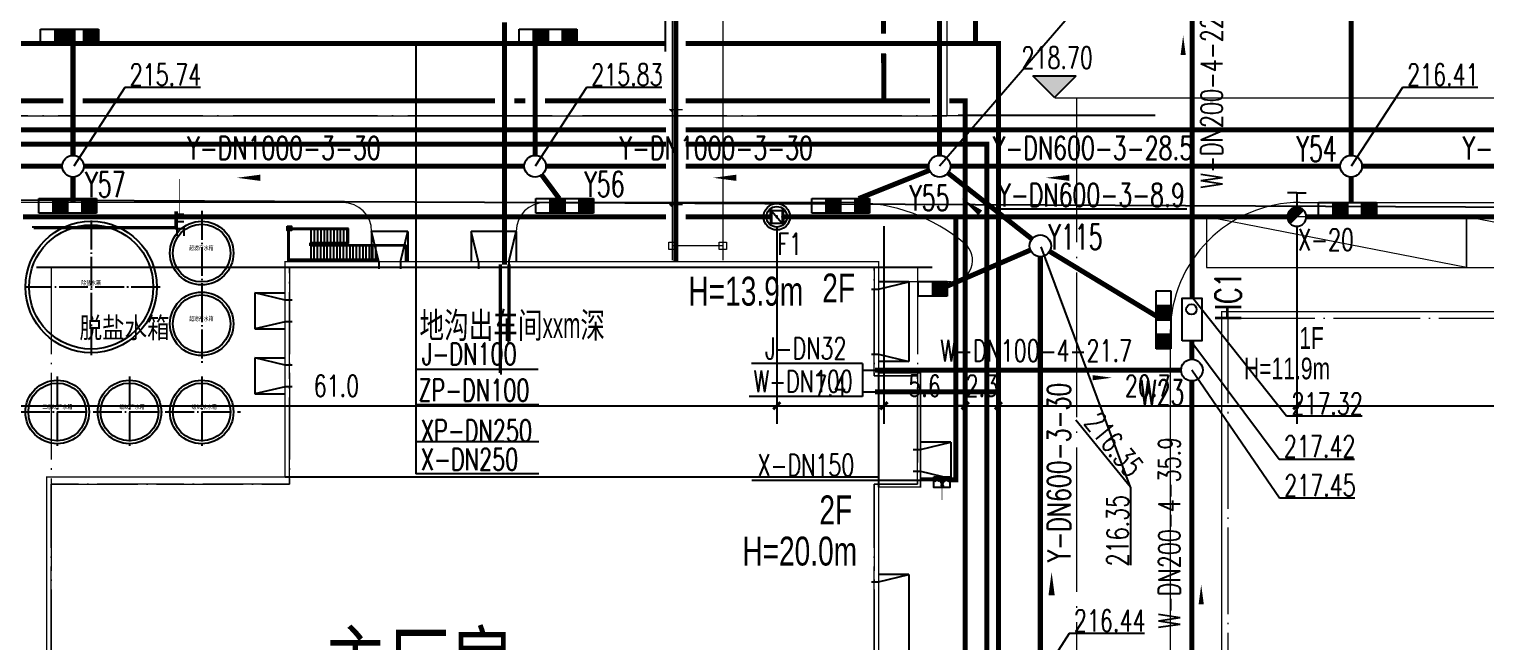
# Model space of a CAD drawing. Header units: metres. Extents: x 497246 to 997717, y 2998582 to 5998198.
# Drawn here: x 497741.4 to 497842.3, y 2999029.9 to 2999072.3 of the extents above; entities that cross this region are included whole.
import ezdxf
from ezdxf.enums import TextEntityAlignment as Align

# ---------------------------------------------------------------- set-up
doc = ezdxf.new("R2010")
doc.units = ezdxf.units.M
doc.header["$LTSCALE"] = 1000
for name, pattern in [('CENTER', [2, 1.25, -0.25, 0.25, -0.25]), ('DASH', [0.35, 0.25, -0.1]), ('DOTE', [2.42, 2, -0.2, 0.02, -0.2])]:
    doc.linetypes.add(name, pattern=pattern)
doc.layers.get('0').update_dxf_attribs({"linetype": 'CONTINUOUS'})
doc.layers.get('Defpoints').update_dxf_attribs({"linetype": 'CONTINUOUS'})
for name, color, linetype in [('0000beijing', 252, 'CONTINUOUS'), ('DIM_ELEV', 3, 'CONTINUOUS'), ('DOTE', 1, 'CENTER'), ('EQUIP_消火栓', 7, 'CONTINUOUS'), ('HRAIL', 5, 'CONTINUOUS'), ('PIPE-喷淋', 6, 'CONTINUOUS'), ('PIPE-废水', 31, 'CONTINUOUS'), ('PIPE-污水', 2, 'CONTINUOUS'), ('PIPE-消防', 1, 'CONTINUOUS'), ('PIPE-给水', 3, 'CONTINUOUS'), ('PIPE-雨水', 4, 'CONTINUOUS'), ('PUB_TEXT', 7, 'CONTINUOUS'), ('STAIR', 2, 'CONTINUOUS'), ('TEXT_污水', 7, 'CONTINUOUS'), ('TEXT_雨水', 7, 'CONTINUOUS'), ('TWT_DIM', 3, 'CONTINUOUS'), ('TWT_雨水口', 4, 'CONTINUOUS'), ('VALVE_喷淋', 7, 'CONTINUOUS'), ('VALVE_消防', 40, 'CONTINUOUS'), ('WELL_污水', 2, 'CONTINUOUS'), ('WELL_雨水', 4, 'CONTINUOUS'), ('建筑', 7, 'CONTINUOUS'), ('建筑底图', 8, 'CONTINUOUS'), ('建筑门坡散水', 9, 'CONTINUOUS'), ('挡墙护坡', 5, 'CONTINUOUS'), ('文字', 255, 'CONTINUOUS'), ('污水标注', 211, 'CONTINUOUS'), ('污水沟', 30, 'CONTINUOUS'), ('给排水', 3, 'CONTINUOUS'), ('雨水标注', 100, 'CONTINUOUS')]:
    doc.layers.add(name, color=color, linetype=linetype)
for name, color, linetype, lineweight in [('1_RO_规划停车位', 35, 'CONTINUOUS', 13), ('桁架-管廊', 6, 'CONTINUOUS', 0), ('道路', 4, 'CONTINUOUS', 15), ('道路中线', 1, 'DOTE', 13)]:
    doc.layers.add(name, color=color, linetype=linetype, lineweight=lineweight)
doc.layers.add('建筑轴线', color=1, linetype='DOTE', lineweight=15, plot=False)
doc.styles.add('-宋体', font='SimSun.ttf', dxfattribs={"width": 0.8})
doc.styles.add('-黑体', font='simhei.ttf', dxfattribs={"width": 0.8})
doc.styles.add('_TCH_DIM', font='SIMPLEX', dxfattribs={"bigfont": 'GBCBIG'})
doc.styles.add('_TCH_DIM_T3', font='SIMPLEX', dxfattribs={"width": 0.705882, "bigfont": 'GBCBIG'})
doc.styles.add('_TWT_WELL', font='SIMPLEX', dxfattribs={"width": 0.8, "height": 3.5, "bigfont": 'HZTXT'})
doc.styles.add('CLWD', font='ARIALN.TTF')
doc.styles.add('HZTXT', font='txt', dxfattribs={"width": 0.7, "bigfont": 'HZTXT'})
doc.styles.get("Standard").update_dxf_attribs({"font": 'rs.shx', "bigfont": 'hztxt.shx'})
doc.styles.add('TG_LINETYPE', font='SIMPLEX', dxfattribs={"width": 0.8, "height": 3, "bigfont": 'HZTXT'})
doc.styles.add('亨利项目总图布置_2022_8_8_t3--03$0$亨利项目总图布置_2022_8_8_t3--02$0$CEC', font='ARIALN.TTF')
doc.linetypes.add('TG_F', pattern='A,2,-0.3,["F",TG_LINETYPE,S=0.1,R=0,X=-0.23,Y=-0.15],0', length=2.3)
doc.linetypes.add('TG_J', pattern='A,2,-0.3,["J",TG_LINETYPE,S=0.1,R=0,X=-0.23,Y=-0.15],0', length=2.3)
doc.linetypes.add('TG_S', pattern='A,2,-0.6,["S",TG_LINETYPE,S=0.1,R=0,X=-0.52,Y=-0.15],0', length=2.6)
doc.linetypes.add('TG_W', pattern='A,2,-0.3,["W",TG_LINETYPE,S=0.1,R=0,X=-0.23,Y=-0.15],0', length=2.3)
doc.linetypes.add('TG_X', pattern='A,3,-0.3,["X",TG_LINETYPE,S=0.1,R=0,X=-0.23,Y=-0.15],0', length=3.3)
doc.linetypes.add('TG_XP', pattern='A,3,-0.6,["XP",TG_LINETYPE,S=0.1,R=0,X=-0.6,Y=-0.2],0', length=3.6)
doc.linetypes.add('TG_Y', pattern='A,2,-0.3,["Y",TG_LINETYPE,S=0.1,R=0,X=-0.23,Y=-0.15],0', length=2.3)
doc.linetypes.add('TG_ZP', pattern='A,3,-0.6,["ZP",TG_LINETYPE,S=0.1,R=0,X=-0.6,Y=-0.2],0', length=3.6)
doc.dimstyles.new('_TWT_ARCH&&1', dxfattribs={"dimtxt": 1.4875, "dimasz": 0.5, "dimexe": 1.25, "dimexo": 1.5, "dimgap": 0.63125, "dimtad": 1, "dimdec": 1, "dimzin": 0, "dimdsep": 46, "dimtxsty": '_TCH_DIM_T3', "dimblk": 'ARCHTICK', "dimcen": 0.09, "dimclrt": 7, "dimazin": 2, "dimtfac": 1, "dimtdec": 1, "dimtix": 1, "dimtmove": 2, "dimatfit": 3, "dimfxl": 1, "dimtolj": 1, "dimtzin": 0, "dimarcsym": 0})

# ---------------------------------------------------------------- blocks, each defined once
blk = doc.blocks.new('$VALVE$00000296')
for points in [[(-125, 72), (-125, -72), (125, 72), (125, -72), (-125, 72)], [(0, 60), (0, -64)]]:
    blk.add_lwpolyline(points)
for p in [(-125, 0), (125, 0)]:
    blk.add_point(p)
blk = doc.blocks.new('A$C0ED63AC3')
for centre, radius in [((-53150, -2350), 4550), ((-45500, 0), 2200), ((-53150, -2350), 4300), ((-45500, 0), 2000), ((-45500, -4900), 2200), ((-45500, -4900), 2000), ((-55500, -11000), 2200), ((-55500, -11000), 2000), ((-50500, -11000), 2200), ((-50500, -11000), 2000), ((-45500, -11000), 2200), ((-45500, -11000), 2000)]:
    blk.add_circle(centre, radius)
at = {"layer": 'DOTE', "linetype": 'DOTE'}
for p, q in [((-53150, 2250), (-53150, -7066)), ((-45500, 2916), (-45500, -2659)), ((-48372, -2350), (-57761, -2350)), ((-45500, -2790), (-45500, -7759)), ((-55500, -8540), (-55500, -13509)), ((-50500, -8540), (-50500, -13509)), ((-45500, -8540), (-45500, -13509)), ((-58019, -11000), (-52822, -11000)), ((-53019, -11000), (-47822, -11000)), ((-48019, -11000), (-42822, -11000))]:
    blk.add_line(p, q, dxfattribs=at)
at = {"layer": 'HRAIL', "color": 0, "ltscale": 100, "style": '-宋体', "width": 0.8}
for s, p in [('超滤产水箱', (-46367, 205)), ('除盐水箱', (-53831, -2208)), ('超滤产水箱', (-46367, -4695)), ('二级RO产水箱', (-56533, -10795)), ('一级RO产水箱', (-51533, -10795)), ('一级RO浓水箱', (-46533, -10795))]:
    blk.add_text(s, height=300, dxfattribs=at).set_placement(p)
blk = doc.blocks.new('$VALVE$00000316')
for p, q in [((-125, 72), (125, -72)), ((-125, 72), (-125, -72)), ((-125, 72), (125, 72)), ((125, 72), (125, -72)), ((-125, -72), (125, -72))]:
    blk.add_line(p, q)
at = {"const_width": 21.1}
blk.add_lwpolyline([(-11, 0, 1), (11, 0, 1)], format="xyb", close=True, dxfattribs=at)
for p in [(-125, 0), (125, 0)]:
    blk.add_point(p)
at = {"color": 7, "flags": 9}
for tag in ['XSIZE', 'YSIZE']:
    blk.add_attdef(tag, (0, 0), '', height=0.5, dxfattribs=at)
blk = doc.blocks.new('_ArchTick')
at = {"color": 0, "linetype": 'ByBlock', "const_width": 0.4}
blk.add_lwpolyline([(-0.5, -0.5), (0.5, 0.5)], dxfattribs=at)
blk = doc.blocks.new('*D454')
at = {"layer": 'Defpoints', "color": 0, "transparency": 16777216}
for p in [(497829.17, 2999060.2), (497903.17, 2999060.2), (497903.17, 2999046.26)]:
    blk.add_point(p, dxfattribs=at)
at = {"layer": 'TWT_DIM', "color": 0, "lineweight": -2, "transparency": 16777216}
for p, q in [((497829.17, 2999058.7), (497829.17, 2999045.01)), ((497903.17, 2999058.7), (497903.17, 2999045.01)), ((497829.17, 2999046.26), (497903.17, 2999046.26))]:
    blk.add_line(p, q, dxfattribs=at)
at = {"layer": 'TWT_DIM', "color": 0, "lineweight": -2, "transparency": 16777216, "xscale": 0.5, "yscale": 0.5, "zscale": 0.5, "rotation": 180}
blk.add_blockref('_ArchTick', (497829.17, 2999046.26), dxfattribs=at)
at = {"layer": 'TWT_DIM', "color": 0, "lineweight": -2, "transparency": 16777216, "xscale": 0.5, "yscale": 0.5, "zscale": 0.5}
blk.add_blockref('_ArchTick', (497903.17, 2999046.26), dxfattribs=at)
at = {"layer": 'TWT_DIM', "color": 7, "transparency": 16777216, "insert": (497866.17, 2999047.64), "char_height": 1.488, "attachment_point": 5, "style": '_TCH_DIM_T3'}
blk.add_mtext('\\A1;74.0', dxfattribs=at)
blk = doc.blocks.new('*D455')
at = {"layer": 'Defpoints', "color": 0, "transparency": 16777216}
for p in [(497808.51, 2999060.2), (497829.17, 2999060.2), (497829.17, 2999046.26)]:
    blk.add_point(p, dxfattribs=at)
at = {"layer": 'TWT_DIM', "color": 0, "lineweight": -2, "transparency": 16777216}
for p, q in [((497808.51, 2999058.7), (497808.51, 2999045.01)), ((497829.17, 2999058.7), (497829.17, 2999045.01)), ((497808.51, 2999046.26), (497829.17, 2999046.26))]:
    blk.add_line(p, q, dxfattribs=at)
at = {"layer": 'TWT_DIM', "color": 0, "lineweight": -2, "transparency": 16777216, "xscale": 0.5, "yscale": 0.5, "zscale": 0.5, "rotation": 180}
blk.add_blockref('_ArchTick', (497808.51, 2999046.26), dxfattribs=at)
at = {"layer": 'TWT_DIM', "color": 0, "lineweight": -2, "transparency": 16777216, "xscale": 0.5, "yscale": 0.5, "zscale": 0.5}
blk.add_blockref('_ArchTick', (497829.17, 2999046.26), dxfattribs=at)
at = {"layer": 'TWT_DIM', "color": 7, "transparency": 16777216, "insert": (497818.84, 2999047.64), "char_height": 1.488, "attachment_point": 5, "style": '_TCH_DIM_T3'}
blk.add_mtext('\\A1;20.7', dxfattribs=at)
blk = doc.blocks.new('*D456')
at = {"layer": 'Defpoints', "color": 0, "transparency": 16777216}
for p in [(497806.21, 2999060.2), (497808.51, 2999060.2), (497808.51, 2999046.26)]:
    blk.add_point(p, dxfattribs=at)
at = {"layer": 'TWT_DIM', "color": 0, "lineweight": -2, "transparency": 16777216}
for p, q in [((497806.21, 2999058.7), (497806.21, 2999045.01)), ((497808.51, 2999058.7), (497808.51, 2999045.01)), ((497806.21, 2999046.26), (497805.71, 2999046.26)), ((497806.21, 2999046.26), (497808.51, 2999046.26)), ((497808.51, 2999046.26), (497809.01, 2999046.26))]:
    blk.add_line(p, q, dxfattribs=at)
at = {"layer": 'TWT_DIM', "color": 0, "lineweight": -2, "transparency": 16777216, "xscale": 0.5, "yscale": 0.5, "zscale": 0.5}
blk.add_blockref('_ArchTick', (497806.21, 2999046.26), dxfattribs=at)
at = {"layer": 'TWT_DIM', "color": 0, "lineweight": -2, "transparency": 16777216, "xscale": 0.5, "yscale": 0.5, "zscale": 0.5, "rotation": 180}
blk.add_blockref('_ArchTick', (497808.51, 2999046.26), dxfattribs=at)
at = {"layer": 'TWT_DIM', "color": 7, "transparency": 16777216, "insert": (497807.36, 2999047.64), "char_height": 1.488, "attachment_point": 5, "style": '_TCH_DIM_T3'}
blk.add_mtext('\\A1;2.3', dxfattribs=at)
blk = doc.blocks.new('*D457')
at = {"layer": 'Defpoints', "color": 0, "transparency": 16777216}
for p in [(497800.58, 2999060.2), (497806.21, 2999060.2), (497806.21, 2999046.26)]:
    blk.add_point(p, dxfattribs=at)
at = {"layer": 'TWT_DIM', "color": 0, "lineweight": -2, "transparency": 16777216}
for p, q in [((497800.58, 2999058.7), (497800.58, 2999045.01)), ((497806.21, 2999058.7), (497806.21, 2999045.01)), ((497800.58, 2999046.26), (497806.21, 2999046.26))]:
    blk.add_line(p, q, dxfattribs=at)
at = {"layer": 'TWT_DIM', "color": 0, "lineweight": -2, "transparency": 16777216, "xscale": 0.5, "yscale": 0.5, "zscale": 0.5, "rotation": 180}
blk.add_blockref('_ArchTick', (497800.58, 2999046.26), dxfattribs=at)
at = {"layer": 'TWT_DIM', "color": 0, "lineweight": -2, "transparency": 16777216, "xscale": 0.5, "yscale": 0.5, "zscale": 0.5}
blk.add_blockref('_ArchTick', (497806.21, 2999046.26), dxfattribs=at)
at = {"layer": 'TWT_DIM', "color": 7, "transparency": 16777216, "insert": (497803.4, 2999047.64), "char_height": 1.488, "attachment_point": 5, "style": '_TCH_DIM_T3'}
blk.add_mtext('\\A1;5.6', dxfattribs=at)
blk = doc.blocks.new('*D458')
at = {"layer": 'Defpoints', "color": 0, "transparency": 16777216}
for p in [(497793.16, 2999060.2), (497800.58, 2999060.2), (497800.58, 2999046.26)]:
    blk.add_point(p, dxfattribs=at)
at = {"layer": 'TWT_DIM', "color": 0, "lineweight": -2, "transparency": 16777216}
for p, q in [((497793.16, 2999058.7), (497793.16, 2999045.01)), ((497800.58, 2999058.7), (497800.58, 2999045.01)), ((497793.16, 2999046.26), (497800.58, 2999046.26))]:
    blk.add_line(p, q, dxfattribs=at)
at = {"layer": 'TWT_DIM', "color": 0, "lineweight": -2, "transparency": 16777216, "xscale": 0.5, "yscale": 0.5, "zscale": 0.5, "rotation": 180}
blk.add_blockref('_ArchTick', (497793.16, 2999046.26), dxfattribs=at)
at = {"layer": 'TWT_DIM', "color": 0, "lineweight": -2, "transparency": 16777216, "xscale": 0.5, "yscale": 0.5, "zscale": 0.5}
blk.add_blockref('_ArchTick', (497800.58, 2999046.26), dxfattribs=at)
at = {"layer": 'TWT_DIM', "color": 7, "transparency": 16777216, "insert": (497796.87, 2999047.64), "char_height": 1.488, "attachment_point": 5, "style": '_TCH_DIM_T3'}
blk.add_mtext('\\A1;7.4', dxfattribs=at)
blk = doc.blocks.new('*D459')
at = {"layer": 'Defpoints', "color": 0, "transparency": 16777216}
for p in [(497732.17, 2999060.2), (497793.16, 2999060.2), (497793.16, 2999046.26)]:
    blk.add_point(p, dxfattribs=at)
at = {"layer": 'TWT_DIM', "color": 0, "lineweight": -2, "transparency": 16777216}
for p, q in [((497732.17, 2999058.7), (497732.17, 2999045.01)), ((497793.16, 2999058.7), (497793.16, 2999045.01)), ((497732.17, 2999046.26), (497793.16, 2999046.26))]:
    blk.add_line(p, q, dxfattribs=at)
at = {"layer": 'TWT_DIM', "color": 0, "lineweight": -2, "transparency": 16777216, "xscale": 0.5, "yscale": 0.5, "zscale": 0.5, "rotation": 180}
blk.add_blockref('_ArchTick', (497732.17, 2999046.26), dxfattribs=at)
at = {"layer": 'TWT_DIM', "color": 0, "lineweight": -2, "transparency": 16777216, "xscale": 0.5, "yscale": 0.5, "zscale": 0.5}
blk.add_blockref('_ArchTick', (497793.16, 2999046.26), dxfattribs=at)
at = {"layer": 'TWT_DIM', "color": 7, "transparency": 16777216, "insert": (497762.67, 2999047.64), "char_height": 1.488, "attachment_point": 5, "style": '_TCH_DIM_T3'}
blk.add_mtext('\\A1;61.0', dxfattribs=at)
blk = doc.blocks.new('$TwtSys$00000187')
blk.add_circle((0, 0), 0.5)
blk = doc.blocks.new('$TwtSys$00000385')
for p, q in [((0, 331), (-130, 331)), ((0, 331), (0, 131)), ((0, 331), (130, 331)), ((92, 92), (-92, -92))]:
    blk.add_line(p, q)
for start, end in [(135, 315), (315, 135)]:
    blk.add_arc((0, 0), 131, start, end)
at = {"color": 0}
for points in [[(-34, 127), (-127, 34), (34, 127), (-127, -34)], [(-93, 93), (-93, 93), (-34, 127), (-127, 34)], [(34, 127), (-127, -34), (93, 93), (-93, -93)]]:
    blk.add_solid(points, dxfattribs=at)
blk = doc.blocks.new('$TwtSys$00000425')
for p, q in [((-1000, -250), (-1000, 250)), ((-1000, 250), (0, 250)), ((-500, -250), (-500, 250)), ((0, 250), (1000, 250)), ((0, 250), (0, -250)), ((0, -250), (0, 250)), ((500, -250), (500, 250)), ((1000, 250), (1000, -250)), ((0, -250), (-1000, -250)), ((1000, -250), (0, -250))]:
    blk.add_line(p, q)
for points in [[(-500, 250), (0, 250), (-500, -250), (0, -250)], [(500, 250), (1000, 250), (500, -250), (1000, -250)]]:
    blk.add_solid(points)
blk = doc.blocks.new('$TwtSys$00000424')
for p, q in [((-500, 250), (500, 250)), ((-500, -250), (-500, 250)), ((0, -250), (0, 250)), ((500, 250), (500, -250)), ((500, -250), (-500, -250))]:
    blk.add_line(p, q)
blk.add_solid([(0, 250), (500, 250), (0, -250), (500, -250)])

msp = doc.modelspace()

# ---------------------------------------------------------------- hatches: boundary and pattern name
at = {"layer": 'DIM_ELEV'}
msp.add_hatch(color=0, dxfattribs=at).paths.add_polyline_path([(497812.38, 2999067.59), (497810.88, 2999069.09), (497813.88, 2999069.09)])
at = {"layer": 'PIPE-喷淋', "linetype": 'TG_ZP'}
for points in [[(497806.21, 2999067.37), (497806.21, 2999067.54), (497806.39, 2999067.54)], [(497806.21, 2999067.37), (497806.39, 2999067.37), (497806.39, 2999067.54)]]:
    msp.add_hatch(color=0, dxfattribs=at).paths.add_polyline_path(points)
at = {"layer": 'PIPE-消防', "linetype": 'TG_XP'}
for points in [[(497807.71, 2999064.36), (497807.71, 2999064.53), (497807.89, 2999064.53)], [(497807.71, 2999064.36), (497807.89, 2999064.36), (497807.89, 2999064.53)]]:
    msp.add_hatch(color=191, dxfattribs=at).paths.add_polyline_path(points)
at = {"layer": 'PIPE-消防', "linetype": 'TG_X'}
for points in [[(497805.56, 2999041.13), (497805.56, 2999040.96), (497805.74, 2999040.96)], [(497805.56, 2999041.13), (497805.74, 2999041.13), (497805.74, 2999040.96)]]:
    msp.add_hatch(color=256, dxfattribs=at).paths.add_polyline_path(points)
at = {"layer": 'PIPE-给水', "linetype": 'TG_J'}
for points in [[(497808.51, 2999071.33), (497808.51, 2999071.51), (497808.69, 2999071.51)], [(497808.51, 2999071.33), (497808.69, 2999071.33), (497808.69, 2999071.51)]]:
    msp.add_hatch(color=80, dxfattribs=at).paths.add_polyline_path(points)
at = {"layer": '挡墙护坡', "linetype": 'Continuous'}
h = msp.add_hatch(dxfattribs=at)
h.set_pattern_fill('ANSI33', color=256, style=0)
h.set_pattern_definition([(45, (-861.717, 0), (-2.2450640303, 2.2450640303), []), (45, (-859.472, 0), (-2.2450640303, 2.2450640303), [1.5875, -0.79375])])
edge = h.paths.add_edge_path()
edge.add_line((497928.52, 2998901.33), (497928.52, 2998904.33))
edge.add_line((497928.52, 2998904.33), (497677.91, 2998904.33))
edge.add_line((497677.91, 2998904.33), (497652.91, 2998907.83))
edge.add_line((497652.91, 2998907.83), (497585.76, 2998907.83))
edge.add_line((497585.76, 2998907.83), (497584.11, 2998907.91))
edge.add_line((497584.11, 2998907.91), (497583.09, 2998908.03))
edge.add_arc((497585.69, 2998924.83), 17, 179.9914, 261.1919, ccw=False)
edge.add_line((497568.69, 2998924.84), (497568.61, 2998970.52))
edge.add_line((497568.61, 2998970.52), (497565.06, 2998995.51))
edge.add_line((497565.06, 2998995.51), (497564.95, 2999056.41))
edge.add_line((497564.95, 2999056.41), (497561.95, 2999056.41))
edge.add_line((497561.95, 2999056.41), (497562.06, 2998995.3))
edge.add_line((497562.06, 2998995.3), (497565.61, 2998970.3))
edge.add_line((497565.61, 2998970.3), (497565.69, 2998924.83))
edge.add_arc((497585.69, 2998924.83), 20, 180.0001, 261.3369)
edge.add_line((497582.68, 2998905.06), (497583.86, 2998904.92))
edge.add_line((497583.86, 2998904.92), (497585.69, 2998904.83))
edge.add_line((497585.69, 2998904.83), (497652.7, 2998904.83))
edge.add_line((497652.7, 2998904.83), (497677.7, 2998901.33))
edge.add_line((497677.7, 2998901.33), (497928.52, 2998901.33))

# ---------------------------------------------------------------- linework, layer by layer
at = {"color": 0}
msp.add_line((497785.43, 2999081.43), (497785.43, 2999070.78), dxfattribs=at)
msp.add_line((497800.21, 2999048.53), (497800.21, 2999040.63))
msp.add_lwpolyline([(497759.26, 2999058.68), (497759.56, 2999058.68), (497759.56, 2999058.38), (497759.26, 2999058.38)], close=True)
at = {"layer": '1_RO_规划停车位'}
for p, q in [((497840.91, 2999055.83), (497822.91, 2999059.33)), ((497858.91, 2999055.83), (497840.91, 2999059.33))]:
    msp.add_line(p, q, dxfattribs=at)
at = {"layer": '1_RO_规划停车位', "flags": 128}
for points in [[(497840.91, 2999055.83), (497840.91, 2999059.33), (497822.91, 2999059.33), (497822.91, 2999055.83)], [(497858.91, 2999055.83), (497858.91, 2999059.33), (497840.91, 2999059.33), (497840.91, 2999055.83)]]:
    msp.add_lwpolyline(points, close=True, dxfattribs=at)
at = {"layer": 'DIM_ELEV', "color": 0}
for p, q in [((497812.38, 2999067.59), (497810.88, 2999069.09)), ((497810.88, 2999069.09), (497813.88, 2999069.09)), ((497812.38, 2999067.59), (497813.88, 2999069.09))]:
    msp.add_line(p, q, dxfattribs=at)
at = {"layer": 'PIPE-喷淋', "color": 0, "linetype": 'TG_ZP', "ltscale": 0.003, "const_width": 0.35}
for points in [[(497800.24, 2999115.95), (497800.55, 2999072.01)], [(497800.56, 2999070.66), (497800.58, 2999067.37)], [(497720.11, 2999067.37), (497743.76, 2999067.37)], [(497745.11, 2999067.37), (497773.64, 2999067.37)], [(497774.99, 2999067.37), (497775.76, 2999067.37)], [(497777.11, 2999067.37), (497785.5, 2999067.37)], [(497786.85, 2999067.37), (497800.58, 2999067.37)], [(497800.58, 2999067.37), (497803.76, 2999067.37)], [(497805.11, 2999067.37), (497806.21, 2999067.37)], [(497806.21, 2999023.12), (497806.21, 2999067.37)]]:
    msp.add_lwpolyline(points, dxfattribs=at)
at = {"layer": 'PIPE-废水', "const_width": 0.05}
msp.add_lwpolyline([(497751.81, 2999059.3), (497751.81, 2999061.96)], dxfattribs=at)
at = {"layer": 'PIPE-污水', "color": 0, "linetype": 'TG_W', "ltscale": 0.005, "const_width": 0.35}
for points in [[(497821.92, 2999076.22), (497821.92, 2999053.7)], [(497821.91, 2999050.75), (497821.91, 2999049.48)], [(497799.96, 2999048.73), (497821.16, 2999048.73)], [(497821.91, 2999047.98), (497821.91, 2999013.58)]]:
    msp.add_lwpolyline(points, dxfattribs=at)
at = {"layer": 'PIPE-污水', "linetype": 'Continuous'}
msp.add_lwpolyline([(497821.24, 2999050.75), (497821.24, 2999053.7), (497822.59, 2999053.7), (497822.59, 2999050.75)], close=True, dxfattribs=at)
msp.add_circle((497821.87, 2999052.93), 0.364, dxfattribs=at)
at = {"layer": 'PIPE-消防', "color": 70, "linetype": 'ByBlock'}
for p, q in [((497768.17, 2999071.33), (497768.17, 2999041.54)), ((497776.63, 2999048.77), (497768.17, 2999048.77))]:
    msp.add_line(p, q, dxfattribs=at)
at = {"layer": 'PIPE-消防', "color": 70, "linetype": 'TG_X', "ltscale": 700}
for p, q in [((497799.1, 2999049.18), (497791.42, 2999049.18)), ((497799.1, 2999049.18), (497799.1, 2999046.89)), ((497799.99, 2999048.71), (497799.1, 2999048.71)), ((497799.1, 2999046.89), (497791.25, 2999046.89)), ((497800, 2999047.19), (497799.1, 2999047.19)), ((497805.28, 2999041.08), (497791.43, 2999041.08))]:
    msp.add_line(p, q, dxfattribs=at)
at = {"layer": 'PIPE-消防', "color": 191, "linetype": 'TG_XP', "ltscale": 0.003, "const_width": 0.35}
for points in [[(497719.43, 2999065.36), (497785.5, 2999065.36)], [(497786.85, 2999065.36), (497930.43, 2999065.36)], [(497719.43, 2999064.36), (497785.5, 2999064.36)], [(497786.85, 2999064.36), (497807.71, 2999064.36)], [(497807.71, 2999059.34), (497807.71, 2999064.36)], [(497807.71, 2999015.59), (497807.71, 2999059.34)]]:
    msp.add_lwpolyline(points, dxfattribs=at)
at = {"layer": 'PIPE-消防', "linetype": 'TG_X', "ltscale": 0.004, "const_width": 0.35}
for points in [[(497740.96, 2999059.34), (497785.5, 2999059.34)], [(497786.85, 2999059.34), (497792.71, 2999059.34)], [(497793.61, 2999059.34), (497805.56, 2999059.34)], [(497805.56, 2999059.34), (497807.71, 2999059.34)], [(497807.71, 2999059.34), (497828.52, 2999059.34)], [(497829.83, 2999059.34), (497902.52, 2999059.34)]]:
    msp.add_lwpolyline(points, dxfattribs=at)
at = {"layer": 'PIPE-消防', "linetype": 'TG_X', "ltscale": 0.005, "const_width": 0.35}
msp.add_lwpolyline([(497805.56, 2999041.13), (497805.56, 2999059.34)], dxfattribs=at)
at = {"layer": 'PIPE-消防', "const_width": 0.05}
for points in [[(497804.4, 2999041.13), (497804.61, 2999041.13)], [(497804.61, 2999041.13), (497804.74, 2999041.13)], [(497804.61, 2999040.99), (497804.61, 2999041.13)], [(497804.61, 2999039.73), (497804.61, 2999040.69)]]:
    msp.add_lwpolyline(points, dxfattribs=at)
at = {"layer": 'PIPE-消防', "linetype": 'TG_X', "ltscale": 0.0025, "const_width": 0.35}
msp.add_lwpolyline([(497805.04, 2999041.13), (497805.56, 2999041.13)], dxfattribs=at)
at = {"layer": 'PIPE-给水', "color": 70, "linetype": 'ByBlock'}
for p, q in [((497776.69, 2999046.32), (497768.17, 2999046.32)), ((497776.69, 2999043.76), (497768.17, 2999043.76)), ((497776.69, 2999041.54), (497768.17, 2999041.54))]:
    msp.add_line(p, q, dxfattribs=at)
at = {"layer": 'PIPE-给水', "color": 80, "linetype": 'TG_J', "ltscale": 0.004, "const_width": 0.35}
for points in [[(497806.93, 2999071.33), (497806.93, 2999078.9)], [(497702.36, 2999071.33), (497785.5, 2999071.33)], [(497786.85, 2999071.33), (497806.93, 2999071.33)], [(497806.93, 2999071.33), (497808.51, 2999071.33)], [(497808.51, 2999047.23), (497808.51, 2999071.33)], [(497799.96, 2999047.23), (497808.51, 2999047.23)], [(497808.51, 2999015.39), (497808.51, 2999047.23)]]:
    msp.add_lwpolyline(points, dxfattribs=at)
at = {"layer": 'PIPE-给水', "color": 70, "linetype": 'TG_S', "ltscale": 0.0025, "const_width": 0.35}
msp.add_lwpolyline([(497786.18, 2999056.23), (497786.18, 2999076.38)], dxfattribs=at)
at = {"layer": 'PIPE-雨水', "color": 70}
msp.add_line((497821.56, 2999059.87), (497808.44, 2999059.87), dxfattribs=at)
at = {"layer": 'PIPE-雨水', "color": 0, "linetype": 'TG_Y', "ltscale": 0.005, "const_width": 0.35}
for points in [[(497804.43, 2999091.59), (497804.43, 2999063.59)], [(497715.18, 2999062.84), (497743.68, 2999062.84)], [(497745.18, 2999062.84), (497775.68, 2999062.84)], [(497777.18, 2999062.84), (497785.5, 2999062.84)], [(497786.85, 2999062.84), (497803.68, 2999062.84)], [(497803.74, 2999062.56), (497798.83, 2999060.6)], [(497805.18, 2999062.84), (497832.18, 2999062.84)], [(497833.68, 2999062.84), (497862.18, 2999062.84)], [(497810.83, 2999057.8), (497805.02, 2999062.37)], [(497811.41, 2999028.08), (497811.41, 2999056.58)]]:
    msp.add_lwpolyline(points, dxfattribs=at)
at = {"layer": 'PIPE-雨水', "color": 0, "linetype": 'TG_Y', "ltscale": 0.0025, "const_width": 0.35}
for points in [[(497832.93, 2999063.59), (497832.93, 2999074.83)], [(497744.43, 2999072.33), (497744.43, 2999063.59)], [(497776.43, 2999072.33), (497776.43, 2999063.59)], [(497744.43, 2999062.09), (497744.43, 2999060.33)], [(497776.88, 2999062.24), (497778.1, 2999060.6)], [(497804.56, 2999054.37), (497810.73, 2999057.04)], [(497812.06, 2999056.94), (497819.42, 2999052.48)]]:
    msp.add_lwpolyline(points, dxfattribs=at)
at = {"layer": 'PIPE-雨水', "color": 70, "linetype": 'ByBlock'}
for points in [[(497760.26, 2999062.04, 0, 0, 0), (497755.78, 2999062.04, 0, 0.432, 0), (497757.4, 2999062.04, 0, 0, 0)], [(497793.23, 2999062.04, 0, 0, 0), (497788.75, 2999062.04, 0, 0.432, 0), (497790.37, 2999062.04, 0, 0, 0)], [(497816.29, 2999062.04, 0, 0, 0), (497811.8, 2999062.04, 0, 0.432, 0), (497813.42, 2999062.04, 0, 0, 0)], [(497809.52, 2999057.87, 0, 0, 0), (497805.97, 2999060.6, 0, 0.432, 0), (497807.25, 2999059.61, 0, 0, 0)], [(497812.19, 2999030.27, 0, 0, 0), (497812.19, 2999034.75, 0, 0.432, 0), (497812.19, 2999033.13, 0, 0, 0)]]:
    msp.add_lwpolyline(points, format="xyseb", dxfattribs=at)
at = {"layer": 'PIPE-雨水', "color": 0, "linetype": 'TG_Y', "ltscale": 2.5, "const_width": 0.35}
msp.add_lwpolyline([(497832.93, 2999060.32), (497832.93, 2999062.09)], dxfattribs=at)
at = {"layer": 'STAIR'}
for p, q in [((497763.51, 2999058.53), (497759.31, 2999058.53)), ((497759.31, 2999058.53), (497759.31, 2999056.23)), ((497763.51, 2999058.47), (497759.37, 2999058.47)), ((497759.37, 2999058.47), (497759.37, 2999056.39)), ((497760.91, 2999057.54), (497760.91, 2999058.47)), ((497761.14, 2999058.47), (497761.14, 2999057.54)), ((497761.36, 2999058.47), (497761.36, 2999057.54)), ((497761.59, 2999058.47), (497761.59, 2999057.54)), ((497761.81, 2999058.47), (497761.81, 2999057.54)), ((497762.04, 2999058.47), (497762.04, 2999057.54)), ((497762.26, 2999058.47), (497762.26, 2999057.54)), ((497762.49, 2999058.47), (497762.49, 2999057.54)), ((497762.71, 2999058.47), (497762.71, 2999057.54)), ((497762.94, 2999058.47), (497762.94, 2999057.54)), ((497763.16, 2999058.47), (497763.16, 2999057.54)), ((497763.39, 2999058.47), (497763.39, 2999057.54)), ((497763.51, 2999057.48), (497763.51, 2999058.53)), ((497763.51, 2999057.54), (497760.85, 2999057.54)), ((497760.85, 2999057.32), (497760.85, 2999057.54)), ((497767.45, 2999057.32), (497760.85, 2999057.32)), ((497763.51, 2999057.48), (497760.91, 2999057.48)), ((497760.91, 2999057.38), (497760.91, 2999057.48)), ((497767.51, 2999057.38), (497760.91, 2999057.38)), ((497760.91, 2999056.39), (497760.91, 2999057.32)), ((497761.14, 2999056.39), (497761.14, 2999057.32)), ((497761.36, 2999056.39), (497761.36, 2999057.32)), ((497761.59, 2999056.39), (497761.59, 2999057.32)), ((497761.81, 2999056.39), (497761.81, 2999057.32)), ((497762.04, 2999056.39), (497762.04, 2999057.32)), ((497762.26, 2999056.39), (497762.26, 2999057.32)), ((497762.49, 2999056.39), (497762.49, 2999057.32)), ((497762.71, 2999056.39), (497762.71, 2999057.32)), ((497762.94, 2999056.39), (497762.94, 2999057.32)), ((497763.16, 2999056.39), (497763.16, 2999057.32)), ((497763.39, 2999056.39), (497763.39, 2999057.32)), ((497763.61, 2999056.39), (497763.61, 2999057.32)), ((497763.84, 2999056.39), (497763.84, 2999057.32)), ((497764.06, 2999056.39), (497764.06, 2999057.32)), ((497764.29, 2999056.39), (497764.29, 2999057.32)), ((497764.51, 2999056.39), (497764.51, 2999057.32)), ((497764.74, 2999056.39), (497764.74, 2999057.32)), ((497764.96, 2999056.39), (497764.96, 2999057.32)), ((497765.19, 2999056.39), (497765.19, 2999057.32)), ((497765.41, 2999056.39), (497765.41, 2999057.32)), ((497767.45, 2999057.32), (497767.45, 2999056.23)), ((497767.51, 2999057.38), (497767.51, 2999056.23)), ((497765.41, 2999056.33), (497759.31, 2999056.33)), ((497765.47, 2999056.39), (497759.37, 2999056.39)), ((497759.51, 2999056.33), (497759.51, 2999056.23)), ((497765.41, 2999056.33), (497765.41, 2999056.23)), ((497765.47, 2999056.39), (497765.47, 2999056.23))]:
    msp.add_line(p, q, dxfattribs=at)
at = {"layer": 'VALVE_喷淋', "linetype": 'Continuous'}
for p, q in [((497792.71, 2999059.84), (497792.72, 2999058.84)), ((497792.79, 2999059.84), (497792.79, 2999058.84)), ((497793.54, 2999059.84), (497793.54, 2999058.84)), ((497793.61, 2999059.84), (497793.62, 2999058.84))]:
    msp.add_line(p, q, dxfattribs=at)
for radius in [0.913, 0.913, 0.713, 0.713]:
    msp.add_circle((497793.16, 2999059.34), radius, dxfattribs=at)
at = {"layer": 'WELL_雨水', "color": 6, "ltscale": 10, "flags": 128}
msp.add_lwpolyline([(497564.27, 2999061.34), (497986.41, 2999059.34), (497986.93, 2999059.34), (497982.04, 2999129), (497976.44, 2999158.68), (497973.52, 2999200.33), (497969.86, 2999252.33), (497576.62, 2999252.33), (497562.01, 2999236.64), (497563.37, 2999213.33), (497564.27, 2999197.88), (497564.27, 2999061.34)], dxfattribs=at)
at = {"layer": '建筑'}
for p, q in [((497800.21, 2999048.53), (497800.21, 2999040.63)), ((497759.11, 2999041.33), (497800.21, 2999041.33))]:
    msp.add_line(p, q, dxfattribs=at)
at = {"layer": '建筑', "linetype": 'Continuous', "const_width": 0.1}
for points in [[(497800.21, 2999040.63), (497800.21, 2998985.08), (497742.66, 2998985.08), (497742.66, 2999011.93), (497742.61, 2999011.93), (497742.61, 2999041.33), (497759.11, 2999041.33), (497759.11, 2999056.23), (497759.41, 2999056.23), (497759.41, 2999056.23), (497763.51, 2999056.23), (497800.21, 2999056.23), (497800.21, 2999048.53), (497803.11, 2999048.53), (497803.11, 2999040.63)], [(497971.86, 2998921.88), (497823.96, 2998921.88), (497823.96, 2999052.78), (497971.86, 2999052.78)]]:
    msp.add_lwpolyline(points, close=True, dxfattribs=at)
at = {"layer": '建筑底图', "color": 8}
for p, q in [((497751.51, 2999059.71), (497751.51, 2999058.63)), ((497751.51, 2999058.63), (497741.61, 2999058.63)), ((497752.11, 2999059.5), (497751.51, 2999059.5)), ((497752.11, 2999059), (497751.51, 2999059)), ((497751.61, 2999058.63), (497751.61, 2999058.03)), ((497752.11, 2999058.63), (497752.11, 2999058.03)), ((497752.11, 2999058.5), (497751.51, 2999058.5)), ((497773.96, 2999056.03), (497773.96, 2999048.53)), ((497774.66, 2999056.03), (497774.66, 2999050.73))]:
    msp.add_line(p, q, dxfattribs=at)
at = {"layer": '建筑底图', "color": 8, "linetype": 'DASH'}
for p, q in [((497751.61, 2999059.71), (497751.61, 2999058.53)), ((497751.61, 2999058.53), (497741.71, 2999058.53)), ((497774.06, 2999056.03), (497774.06, 2999048.43)), ((497774.56, 2999056.03), (497774.56, 2999050.63))]:
    msp.add_line(p, q, dxfattribs=at)
at = {"layer": '建筑底图', "color": 8, "linetype": 'DOTE'}
msp.add_line((497803.91, 2999055.83), (497741.91, 2999055.83), dxfattribs=at)
at = {"layer": '建筑轴线', "ltscale": 0.003}
for points in [[(497759.41, 2999055.83), (497799.91, 2999055.83), (497799.91, 2999048.33), (497802.91, 2999048.33), (497802.91, 2999040.83), (497799.91, 2999040.83), (497799.91, 2998985.33), (497742.91, 2998985.33), (497742.91, 2999040.83), (497759.41, 2999040.83)], [(497799.91, 2999055.83), (497759.41, 2999055.83), (497759.41, 2999040.83), (497742.91, 2999040.83), (497742.91, 2998985.33), (497799.91, 2998985.33), (497799.91, 2999040.83), (497802.91, 2999040.83), (497802.91, 2999048.33), (497799.91, 2999048.33)], [(497742.91, 2999040.83), (497759.41, 2999040.83), (497759.41, 2999055.83), (497742.91, 2999055.83)], [(497799.91, 2999055.83), (497802.91, 2999055.83), (497802.91, 2999048.33), (497799.91, 2999048.33)], [(497824.41, 2999052.33), (497971.41, 2999052.33), (497971.41, 2998922.33), (497824.41, 2998922.33)]]:
    msp.add_lwpolyline(points, close=True, dxfattribs=at)
at = {"layer": '建筑门坡散水', "linetype": 'Continuous'}
for p, q in [((497767.61, 2999058.33), (497765.11, 2999058.33)), ((497765.61, 2999056.23), (497765.11, 2999058.33)), ((497765.11, 2999058.33), (497765.11, 2999056.23)), ((497767.11, 2999056.23), (497767.61, 2999058.33)), ((497767.61, 2999058.33), (497767.61, 2999056.23)), ((497775.11, 2999058.33), (497772.01, 2999058.33)), ((497772.51, 2999056.23), (497772.01, 2999058.33)), ((497772.01, 2999058.33), (497772.01, 2999056.23)), ((497774.61, 2999056.23), (497775.11, 2999058.33)), ((497775.11, 2999058.33), (497775.11, 2999056.23)), ((497765.61, 2999056.23), (497765.61, 2999055.73)), ((497767.11, 2999056.23), (497767.11, 2999055.73)), ((497772.51, 2999056.23), (497772.51, 2999055.73)), ((497774.61, 2999056.23), (497774.61, 2999055.73)), ((497800.21, 2999054.33), (497802.31, 2999054.83)), ((497802.31, 2999054.83), (497800.21, 2999054.83)), ((497802.31, 2999054.83), (497802.31, 2999049.33)), ((497759.11, 2999053.58), (497757.01, 2999054.08)), ((497757.01, 2999054.08), (497759.11, 2999054.08)), ((497757.01, 2999054.08), (497757.01, 2999051.58)), ((497759.61, 2999053.58), (497759.11, 2999053.58)), ((497799.71, 2999054.33), (497800.21, 2999054.33)), ((497759.11, 2999052.08), (497757.01, 2999051.58)), ((497757.01, 2999051.58), (497759.11, 2999051.58)), ((497759.61, 2999052.08), (497759.11, 2999052.08)), ((497759.11, 2999049.08), (497757.01, 2999049.58)), ((497757.01, 2999049.58), (497759.11, 2999049.58)), ((497757.01, 2999049.58), (497757.01, 2999047.08)), ((497799.71, 2999049.83), (497800.21, 2999049.83)), ((497800.21, 2999049.83), (497802.31, 2999049.33)), ((497759.61, 2999049.08), (497759.11, 2999049.08)), ((497802.31, 2999049.33), (497800.21, 2999049.33)), ((497759.11, 2999047.58), (497757.01, 2999047.08)), ((497759.61, 2999047.58), (497759.11, 2999047.58)), ((497757.01, 2999047.08), (497759.11, 2999047.08)), ((497803.11, 2999043.23), (497805.21, 2999043.73)), ((497805.21, 2999043.73), (497803.11, 2999043.73)), ((497805.21, 2999043.73), (497805.21, 2999041.23)), ((497802.61, 2999043.23), (497803.11, 2999043.23)), ((497802.61, 2999041.73), (497803.11, 2999041.73)), ((497803.11, 2999041.73), (497805.21, 2999041.23)), ((497805.21, 2999041.23), (497803.11, 2999041.23)), ((497800.21, 2999034.08), (497802.31, 2999034.58)), ((497802.31, 2999034.58), (497800.21, 2999034.58)), ((497802.31, 2999034.58), (497802.31, 2999029.08)), ((497799.71, 2999034.08), (497800.21, 2999034.08))]:
    msp.add_line(p, q, dxfattribs=at)
at = {"layer": '桁架-管廊', "linetype": 'ByBlock', "ltscale": 0.2}
msp.add_line((497789.43, 2999057.33), (497785.93, 2999057.33), dxfattribs=at)
msp.add_line((497789.43, 2999057.33), (497785.93, 2999057.33), dxfattribs=at)
for points in [[(497789.43, 2999117.33), (497789.43, 2999056.33)], [(497785.93, 2999056.33), (497785.93, 2999113.83)]]:
    msp.add_lwpolyline(points, dxfattribs=at)
for points in [[(497785.68, 2999057.58), (497786.18, 2999057.58), (497786.18, 2999057.08), (497785.68, 2999057.08)], [(497785.68, 2999057.58), (497786.18, 2999057.58), (497786.18, 2999057.08), (497785.68, 2999057.08)], [(497789.18, 2999057.58), (497789.68, 2999057.58), (497789.68, 2999057.08), (497789.18, 2999057.08)], [(497789.18, 2999057.58), (497789.68, 2999057.58), (497789.68, 2999057.08), (497789.18, 2999057.08)]]:
    msp.add_lwpolyline(points, close=True, dxfattribs=at)
at = {"layer": '污水标注', "color": 201, "linetype": 'Continuous', "ltscale": 500}
for p, q in [((497805.73, 2999066.37), (497819.36, 2999066.37)), ((497828.46, 2999045.53), (497821.95, 2999053.72)), ((497827.95, 2999042.55), (497821.84, 2999050.73)), ((497827.97, 2999039.86), (497821.91, 2999048.73)), ((497833.69, 2999045.53), (497828.46, 2999045.53)), ((497833.17, 2999042.55), (497827.95, 2999042.55)), ((497833.19, 2999039.86), (497827.97, 2999039.86))]:
    msp.add_line(p, q, dxfattribs=at)
for points in [[(497821.29, 2999068.16, 0, 0, 0), (497821.3, 2999071.89, 0, 0.36, 0), (497821.3, 2999070.54, 0, 0, 0)], [(497812.65, 2999048.2, 0, 0, 0), (497816.38, 2999048.2, 0, 0.36, 0), (497815.03, 2999048.2, 0, 0, 0)], [(497822.55, 2999030.14, 0, 0, 0), (497822.55, 2999033.87, 0, 0.36, 0), (497822.55, 2999032.52, 0, 0, 0)]]:
    msp.add_lwpolyline(points, format="xyseb", dxfattribs=at)
at = {"layer": '污水沟', "color": 30, "linetype": 'TG_F', "ltscale": 0.005, "const_width": 0.35}
msp.add_lwpolyline([(497774.31, 2999056.03), (497774.31, 2999072.79)], dxfattribs=at)
at = {"layer": '给排水'}
msp.add_lwpolyline([(497804.03, 2999041.33), (497805.14, 2999041.33), (497805.14, 2999040.59), (497804.03, 2999040.59)], close=True, dxfattribs=at)
at = {"layer": '道路', "linetype": 'ByBlock', "lineweight": 0, "ltscale": 0.2}
for p, q in [((497763.11, 2999060.33), (497704.41, 2999060.33)), ((497798.41, 2999060.33), (497777.11, 2999060.33)), ((497829.41, 2999060.33), (497887.31, 2999060.33)), ((497765.11, 2999058.33), (497765.11, 2999056.23)), ((497775.11, 2999058.33), (497775.11, 2999056.23)), ((497805.22, 2999054.83), (497800.21, 2999054.83))]:
    msp.add_line(p, q, dxfattribs=at)
at = {"layer": '道路', "linetype": 'ByBlock', "ltscale": 0.2}
msp.add_line((497820.41, 2999051.33), (497820.41, 2998993.43), dxfattribs=at)
at = {"layer": '道路', "linetype": 'ByBlock', "lineweight": 0, "ltscale": 0.2}
for centre, radius, start, end in [((497763.11, 2999058.33), 2, 0, 90), ((497777.11, 2999058.33), 2, 90, 180), ((497829.41, 2999051.33), 9, 90, 180)]:
    msp.add_arc(centre, radius, start, end, dxfattribs=at)
at = {"layer": '道路', "linetype": 'ByBlock', "ltscale": 0.2}
for centre, radius, start, end in [((497798.41, 2999048.33), 12, 49.6324, 90), ((497805.22, 2999056.33), 1.5, 270, 49.6324)]:
    msp.add_arc(centre, radius, start, end, dxfattribs=at)
at = {"layer": '道路中线', "ltscale": 5}
for p, q in [((497804.93, 2999121.33), (497804.93, 2999066.33)), ((497812.41, 2999067.58), (497978.41, 2999067.58)), ((497623.82, 2999066.33), (497804.93, 2999066.33))]:
    msp.add_line(p, q, dxfattribs=at)
at = {"layer": '道路中线', "ltscale": 0.005}
for p, q in [((497804.93, 2999121.33), (497804.93, 2999066.33)), ((497813.91, 2999067.58), (497813.91, 2998909.83)), ((497813.91, 2999067.58), (497978.41, 2999067.58)), ((497813.91, 2999066.33), (497541.94, 2999066.33))]:
    msp.add_line(p, q, dxfattribs=at)
at = {"layer": '雨水标注', "color": 70}
for p, q in [((497825.54, 2999087.3), (497804.43, 2999062.84)), ((497748.03, 2999068.28), (497744.48, 2999062.84)), ((497753.25, 2999068.28), (497748.03, 2999068.28)), ((497779.98, 2999068.28), (497776.43, 2999062.84)), ((497785.2, 2999068.28), (497779.98, 2999068.28)), ((497836.48, 2999068.28), (497832.93, 2999062.84)), ((497841.7, 2999068.28), (497836.48, 2999068.28)), ((497817.65, 2999040.62), (497811.46, 2999057.26)), ((497817.65, 2999040.62), (497813.86, 2999045.27)), ((497817.65, 2999040.62), (497817.65, 2999035.23)), ((497813.4, 2999030.5), (497811.37, 2999027.31)), ((497818.63, 2999030.5), (497813.4, 2999030.5))]:
    msp.add_line(p, q, dxfattribs=at)

# ---------------------------------------------------------------- block references
at = {"layer": '0000beijing', "xscale": 0.001, "yscale": 0.001, "zscale": 0.001}
msp.add_blockref('A$C0ED63AC3', (497798.84, 2999056.83), dxfattribs=at)
at = {"layer": 'EQUIP_消火栓', "xscale": 0.005, "yscale": 0.005, "zscale": 0.005}
msp.add_blockref('$TwtSys$00000385', (497829.17, 2999059.34), dxfattribs=at)
at = {"layer": 'TWT_雨水口', "xscale": 0.002, "yscale": 0.002, "zscale": 0.002}
for name, p in [('$TwtSys$00000425', (497744.19, 2999071.82)), ('$TwtSys$00000425', (497777.32, 2999071.83)), ('$TwtSys$00000425', (497744.06, 2999060.1)), ('$TwtSys$00000425', (497778.48, 2999060.1)), ('$TwtSys$00000425', (497797.58, 2999060.1)), ('$TwtSys$00000425', (497832.68, 2999059.82)), ('$TwtSys$00000424', (497803.96, 2999054.35))]:
    msp.add_blockref(name, p, dxfattribs=at)
at = {"layer": 'TWT_雨水口', "xscale": 0.002, "yscale": 0.002, "zscale": 0.002, "rotation": 270}
msp.add_blockref('$TwtSys$00000425', (497819.94, 2999052.21), dxfattribs=at)
at = {"layer": 'VALVE_喷淋', "linetype": 'Continuous', "xscale": 0.003004181190397867, "yscale": 0.006, "zscale": 0.003004181190397867, "rotation": 0.1921711401537556}
msp.add_blockref('$VALVE$00000316', (497793.16, 2999059.34), dxfattribs=at)
at = {"layer": 'VALVE_消防', "xscale": 0.0012, "yscale": 0.0012, "zscale": 0.0012}
for p in [(497804.25, 2999041.13), (497804.89, 2999041.13)]:
    msp.add_blockref('$VALVE$00000296', p, dxfattribs=at)
at = {"layer": 'VALVE_消防', "xscale": 0.0012, "yscale": 0.0012, "zscale": 0.0012, "rotation": 90}
msp.add_blockref('$VALVE$00000296', (497804.61, 2999040.84), dxfattribs=at)
at = {"layer": 'WELL_污水', "xscale": 1.5, "yscale": 1.5, "zscale": 1.5}
msp.add_blockref('$TwtSys$00000187', (497821.91, 2999048.73), dxfattribs=at)
at = {"layer": 'WELL_雨水', "xscale": 1.5, "yscale": 1.5, "zscale": 1.5}
for p in [(497744.43, 2999062.84), (497776.43, 2999062.84), (497804.43, 2999062.84), (497832.93, 2999062.84), (497811.41, 2999057.33)]:
    msp.add_blockref('$TwtSys$00000187', p, dxfattribs=at)

# ---------------------------------------------------------------- texts
at = {"layer": 'PIPE-喷淋', "linetype": 'TG_ZP', "ltscale": 800, "style": 'HZTXT', "width": 0.7}
msp.add_text('ZP-DN100', height=1.508, dxfattribs=at).set_placement((497772.19, 2999047.34, 10.5), align=Align.MIDDLE)
at = {"layer": 'PIPE-污水', "linetype": 'TG_W', "style": 'HZTXT', "width": 0.7}
msp.add_text('HC1', height=1.8, rotation=90, dxfattribs=at).set_placement((497824.41, 2999053.83, 16.71), align=Align.MIDDLE)
at = {"layer": 'PIPE-污水', "color": 2, "linetype": 'TG_W', "ltscale": 500, "style": 'HZTXT', "width": 0.7}
msp.add_text('W-DN100', height=1.5, dxfattribs=at).set_placement((497794.99, 2999047.95), align=Align.MIDDLE)
at = {"layer": 'PIPE-消防', "color": 140, "linetype": 'TG_X', "ltscale": 700, "style": 'HZTXT', "width": 0.7}
msp.add_text('F1', height=1.5, dxfattribs=at).set_placement((497793.2, 2999056.7))
msp.add_text('X-20', height=1.5, dxfattribs=at).set_placement((497831.19, 2999057.75), align=Align.MIDDLE)
at = {"layer": 'PIPE-消防', "color": 191, "linetype": 'TG_XP', "ltscale": 400, "style": 'HZTXT', "width": 0.7}
msp.add_text('XP-DN250', height=1.508, dxfattribs=at).set_placement((497772.37, 2999044.54), align=Align.MIDDLE)
at = {"layer": 'PIPE-消防', "linetype": 'TG_X', "ltscale": 700, "style": 'HZTXT', "width": 0.7}
for s, height, p in [('X-DN250', 1.508, (497771.89, 2999042.55)), ('X-DN150', 1.5, (497795.18, 2999042.15))]:
    msp.add_text(s, height=height, dxfattribs=at).set_placement(p, align=Align.MIDDLE)
at = {"layer": 'PIPE-给水', "color": 70, "linetype": 'TG_S', "ltscale": 0.6, "style": 'HZTXT', "width": 0.7}
for p in [(497786.18, 2999066.73, 12.53), (497786.18, 2999060.17, 12.53)]:
    msp.add_text('1', height=0.9, rotation=90, dxfattribs=at).set_placement(p, align=Align.MIDDLE)
at = {"layer": 'PIPE-给水', "color": 3, "linetype": 'TG_J', "ltscale": 800, "style": 'HZTXT', "width": 0.7}
msp.add_text('J-DN100', height=1.508, dxfattribs=at).set_placement((497771.87, 2999049.84), align=Align.MIDDLE)
at = {"layer": 'PIPE-给水', "color": 3, "linetype": 'ByBlock', "style": 'HZTXT', "width": 0.7}
msp.add_text('J-DN32', height=1.5, dxfattribs=at).set_placement((497795.17, 2999050.24), align=Align.MIDDLE)
at = {"layer": 'PIPE-雨水', "color": 70, "style": 'HZTXT', "width": 0.7}
for s, p in [('Y-DN1000-3-30', (497759.04, 2999064.1, 20.88)), ('Y-DN1000-3-30', (497788.97, 2999064.1, 20.88)), ('Y-DN600-3-28.5', (497815.06, 2999064.1, 20.88)), ('Y-DN600-3-30', (497846.87, 2999064.1, 20.88)), ('Y-DN600-3-8.9', (497814.96, 2999060.85, 20.88))]:
    msp.add_text(s, height=1.6, dxfattribs=at).set_placement(p, align=Align.MIDDLE)
msp.add_text('Y-DN600-3-30', height=1.6, rotation=90, dxfattribs=at).set_placement((497812.7, 2999041.64, 20.88), align=Align.MIDDLE)
at = {"layer": 'PUB_TEXT', "color": 0, "style": '_TCH_DIM', "width": 0.705882}
msp.add_text('218.70', height=1.488, dxfattribs=at).set_placement((497810.1, 2999069.61))
at = {"layer": 'PUB_TEXT', "color": 1, "style": 'CLWD', "width": 0.7}
msp.add_text('地沟出车间xxm深', height=1.785, dxfattribs=at).set_placement((497768.42, 2999050.94))
at = {"layer": 'TEXT_污水', "style": '_TWT_WELL', "width": 0.64}
msp.add_text('W23', height=1.75, dxfattribs=at).set_placement((497818.31, 2999046.3))
at = {"layer": 'TEXT_雨水', "style": '_TWT_WELL', "width": 0.64}
for s, p in [('Y54', (497829.15, 2999063.16)), ('Y57', (497745.28, 2999060.71)), ('Y56', (497779.84, 2999060.73)), ('Y55', (497802.34, 2999059.77)), ('Y115', (497811.97, 2999057.07))]:
    msp.add_text(s, height=1.75, dxfattribs=at).set_placement(p)
at = {"layer": '文字', "color": 7}
for s, height, style, width, p in [('H=13.9m', 2, '亨利项目总图布置_2022_8_8_t3--03$0$亨利项目总图布置_2022_8_8_t3--02$0$CEC', 0.85, (497787.04, 2999053.19)), ('2F', 2, '亨利项目总图布置_2022_8_8_t3--03$0$亨利项目总图布置_2022_8_8_t3--02$0$CEC', 0.85, (497796.31, 2999053.41)), ('1F', 1.5, '亨利项目总图布置_2022_8_8_t3--03$0$亨利项目总图布置_2022_8_8_t3--02$0$CEC', 0.85, (497829.34, 2999050.2)), ('H=11.9m', 1.5, '亨利项目总图布置_2022_8_8_t3--03$0$亨利项目总图布置_2022_8_8_t3--02$0$CEC', 0.85, (497825.51, 2999048.09)), ('2F', 2, '亨利项目总图布置_2022_8_8_t3--03$0$亨利项目总图布置_2022_8_8_t3--02$0$CEC', 0.85, (497796.11, 2999038.05)), ('H=20.0m', 2, '亨利项目总图布置_2022_8_8_t3--03$0$亨利项目总图布置_2022_8_8_t3--02$0$CEC', 0.85, (497790.77, 2999035.2)), ('主厂房', 4, '-黑体', 0.8, (497761.8, 2999026.55))]:
    msp.add_text(s, height=height, dxfattribs=dict(at, style=style, width=width)).set_placement(p)
at = {"layer": '文字', "color": 0, "linetype": 'Continuous', "insert": (497744.88, 2999050.79), "char_height": 1.429, "width": 6.7597, "attachment_point": 7, "style": '-黑体'}
msp.add_mtext('脱盐水箱', dxfattribs=at)
at = {"layer": '污水标注', "color": 201, "linetype": 'Continuous', "ltscale": 500, "style": 'HZTXT', "width": 0.7}
for s, p in [('W-DN200-4-22.5', (497823.27, 2999067.94, 20.88)), ('W-DN200-4-35.9', (497820.34, 2999037.47, 20.88))]:
    msp.add_text(s, height=1.5, rotation=90, dxfattribs=at).set_placement(p, align=Align.MIDDLE)
for s, p in [('W-DN100-4-21.7', (497811.12, 2999050.08, 20.88)), ('217.32', (497831.27, 2999046.41, 20.88)), ('217.42', (497830.75, 2999043.44, 20.88)), ('217.45', (497830.77, 2999040.74, 20.88))]:
    msp.add_text(s, height=1.5, dxfattribs=at).set_placement(p, align=Align.MIDDLE)
at = {"layer": '雨水标注', "color": 70, "style": 'HZTXT', "width": 0.7}
for s, p in [('215.74', (497750.83, 2999069.17, 20.88)), ('215.83', (497782.78, 2999069.17, 20.88)), ('216.41', (497839.28, 2999069.17, 20.88)), ('216.44', (497816.21, 2999031.38, 20.88))]:
    msp.add_text(s, height=1.5, dxfattribs=at).set_placement(p, align=Align.MIDDLE)
for rotation, p in [(308.7576, (497816.51, 2999043.58, 20.88)), (90, (497816.76, 2999037.62, 20.88))]:
    msp.add_text('216.35', height=1.5, rotation=rotation, dxfattribs=at).set_placement(p, align=Align.MIDDLE)

# ---------------------------------------------------------------- dimensions: what is measured, and where the dimension line sits
at = {"layer": 'TWT_DIM', "color": 3}
for p1, p2, picture, middle in [((497732.17, 2999060.2), (497793.16, 2999060.2), '*D459', (497762.67, 2999047.64)), ((497793.16, 2999060.2), (497800.58, 2999060.2), '*D458', (497796.87, 2999047.64)), ((497800.58, 2999060.2), (497806.21, 2999060.2), '*D457', (497803.4, 2999047.64)), ((497806.21, 2999060.2), (497808.51, 2999060.2), '*D456', (497807.36, 2999047.64)), ((497808.51, 2999060.2), (497829.17, 2999060.2), '*D455', (497818.84, 2999047.64)), ((497829.17, 2999060.2), (497903.17, 2999060.2), '*D454', (497866.17, 2999047.64))]:
    dim = msp.add_aligned_dim(p1=p1, p2=p2, distance=-13.94, dimstyle='_TWT_ARCH&&1', dxfattribs=at)
    dim.commit()
    dim.dimension.update_dxf_attribs({"geometry": picture, "text_midpoint": middle})

doc.saveas('drawing.dxf')
